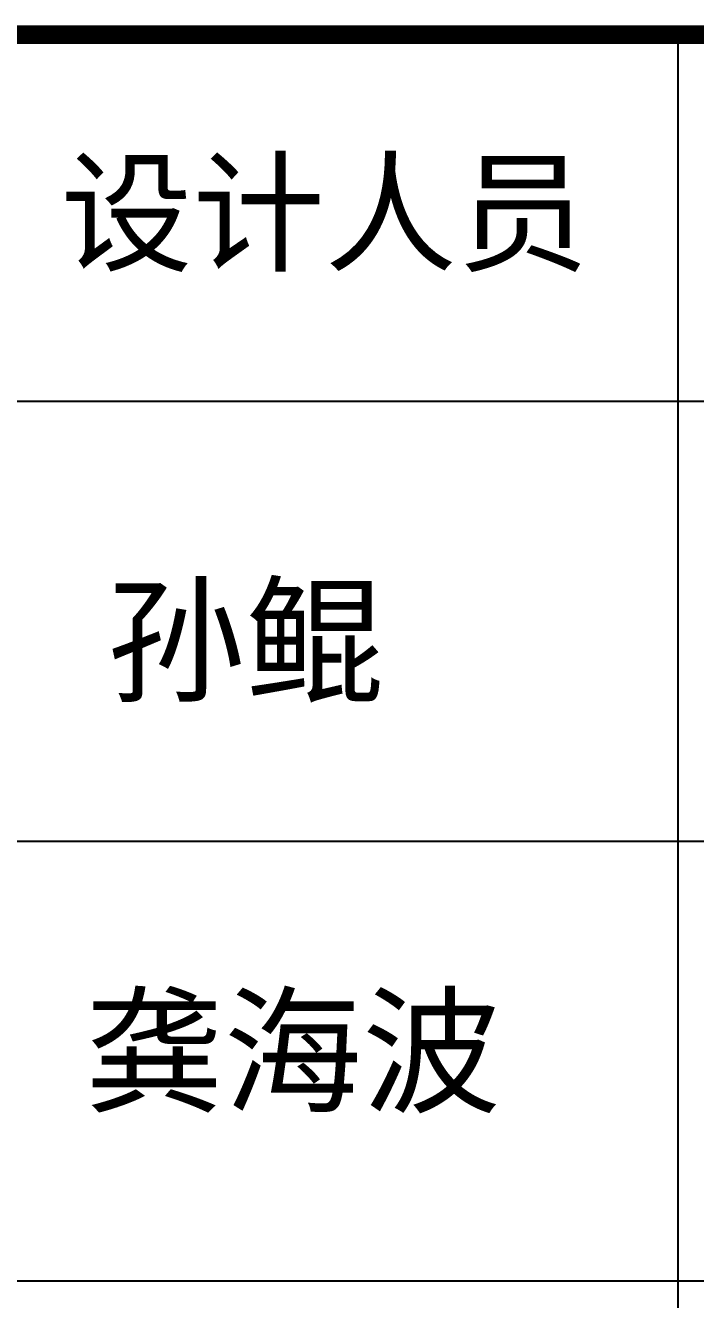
# Model space of a CAD drawing. Extents: x 69728788 to 150163257, y 20675998 to 43663798.
# Drawn here: x 75126187 to 75128007, y 20791550 to 20795013 of the extents above; entities that cross this region are included whole.
import ezdxf

# ---------------------------------------------------------------- set-up
doc = ezdxf.new("R2010")
doc.units = 0
doc.header["$LTSCALE"] = 1000
doc.header["$MEASUREMENT"] = 0
doc.layers.add('图框', color=253, linetype='CONTINUOUS')
doc.styles.add('STYLE-黑体', font='simhei.ttf')

msp = doc.modelspace()

# ---------------------------------------------------------------- linework, layer by layer
at = {"layer": '图框', "color": 0}
for p, q in [((75123976.7, 20793991.6), (75129986, 20793991.6)), ((75123976.7, 20793991.6), (75129986, 20793991.6)), ((75123976.7, 20792796.4), (75129986, 20792796.4)), ((75123976.7, 20791601.2), (75129986, 20791601.2))]:
    msp.add_line(p, q, dxfattribs=at)
at = {"layer": '图框', "color": 0, "const_width": 50}
msp.add_lwpolyline([(75123976.7, 20794987.6), (75129986, 20794987.6), (75129986, 20784828.4), (75123976.7, 20784828.4)], close=True, dxfattribs=at)
at = {"layer": '图框', "color": 0}
for points in [[(75127960.7, 20793991.6), (75127960.7, 20794987.6)], [(75127960.7, 20788214.8), (75127960.7, 20793991.6)]]:
    msp.add_lwpolyline(points, dxfattribs=at)

# ---------------------------------------------------------------- texts
at = {"layer": '图框', "color": 0, "style": 'STYLE-黑体'}
msp.add_text('设计人员', height=262.94, dxfattribs=at).set_placement((75126282.5, 20794372.4))
at = {"layer": '图框', "color": 4, "style": 'STYLE-黑体'}
for s, p in [('孙鲲', (75126407.5, 20793202.9)), ('龚海波', (75126348.5, 20792087))]:
    msp.add_text(s, height=276.09, dxfattribs=at).set_placement(p)

doc.saveas('drawing.dxf')
